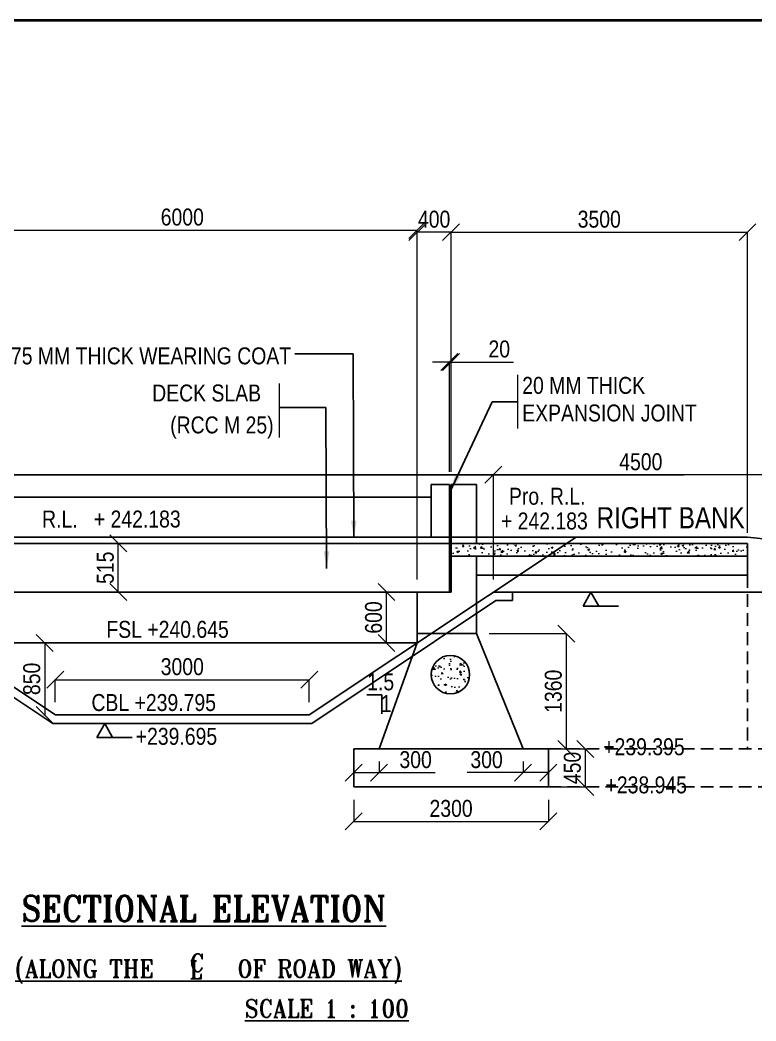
# Model space of a CAD drawing. Header units: millimetres. Extents: x 1141051 to 1203101, y -243934 to -204202.
# Drawn here: x 1156026 to 1164719, y -216017 to -204202 of the extents above; entities that cross this region are included whole.
import ezdxf
from ezdxf.enums import TextEntityAlignment as Align

# ---------------------------------------------------------------- set-up
doc = ezdxf.new("R2010")
doc.units = ezdxf.units.MM
doc.header["$LTSCALE"] = 300
doc.header["$MEASUREMENT"] = 0
doc.linetypes.add('DASHED', pattern=[0.75, 0.5, -0.25])
for name, color, linetype, lineweight in [('adding', 7, 'Continuous', 25), ('elevations', 7, 'Continuous', 25), ('MAIN', 7, 'Continuous', 25), ('text', 7, 'Continuous', 25)]:
    doc.layers.add(name, color=color, linetype=linetype, lineweight=lineweight)
doc.layers.add('steel', color=1, linetype='Continuous')
doc.styles.add('ARIAL NARROW', font='ARIALN.TTF', dxfattribs={"height": 250})
doc.styles.add('ROMANT', font='romant')
doc.styles.get("Standard").update_dxf_attribs({"font": 'ARIALN.TTF', "height": 200})
doc.dimstyles.new('ISO-25', dxfattribs={"dimtxt": 200, "dimasz": 200, "dimexe": 1.25, "dimexo": 150, "dimgap": 50, "dimtad": 1, "dimdec": 1, "dimdsep": 46, "dimtxsty": 'Standard', "dimblk": 'OBLIQUE', "dimcen": 2.5, "dimdle": 1.25, "dimclrd": 6, "dimclre": 5, "dimclrt": 1, "dimadec": 0, "dimazin": 0, "dimtfac": 1, "dimtdec": 1, "dimtmove": 0, "dimatfit": 3, "dimfxl": 1, "dimlwd": 15, "dimlwe": 13, "dimarcsym": 0})
doc.dimstyles.new('STANDARD$7', dxfattribs={"dimtxt": 2, "dimasz": 2, "dimexe": 1.25, "dimexo": 0.625, "dimtad": 1, "dimdec": 0, "dimlfac": 0.5, "dimdsep": 46, "dimtxsty": 'ARIAL NARROW', "dimcen": 2.5, "dimdle": 0.1, "dimse1": 1, "dimse2": 1, "dimadec": 0, "dimazin": 0, "dimtfac": 1, "dimtdec": 0, "dimtmove": 0, "dimatfit": 3, "dimfxl": 1, "dimtolj": 1, "dimtzin": 0, "dimarcsym": 0})

# ---------------------------------------------------------------- blocks, each defined once
blk = doc.blocks.new('_Oblique')
at = {"color": 0, "linetype": 'ByBlock', "lineweight": -2}
blk.add_line((-0.5, -0.5), (0.5, 0.5), dxfattribs=at)
blk = doc.blocks.new('*D6')
at = {"layer": 'Defpoints', "color": 0, "linetype": 'ByBlock', "transparency": 16777216}
for p in [(1159443, -211989), (1156443, -212404), (1159443, -212404)]:
    blk.add_point(p, dxfattribs=at)
at = {"layer": 'steel', "color": 6, "linetype": 'Continuous', "lineweight": 15, "transparency": 16777216}
blk.add_line((1156442, -211989), (1159444, -211989), dxfattribs=at)
at = {"layer": 'steel', "color": 5, "linetype": 'ByBlock', "lineweight": 13, "transparency": 16777216}
for p, q in [((1156443, -212254), (1156443, -211987)), ((1159443, -212254), (1159443, -211987))]:
    blk.add_line(p, q, dxfattribs=at)
at = {"layer": 'steel', "color": 6, "linetype": 'ByBlock', "lineweight": 15, "transparency": 16777216, "xscale": 200, "yscale": 200, "zscale": 200, "rotation": 180}
blk.add_blockref('_Oblique', (1156443, -211989), dxfattribs=at)
at = {"layer": 'steel', "color": 6, "linetype": 'ByBlock', "lineweight": 15, "transparency": 16777216, "xscale": 200, "yscale": 200, "zscale": 200}
blk.add_blockref('_Oblique', (1159443, -211989), dxfattribs=at)
at = {"layer": 'steel', "color": 1, "linetype": 'ByBlock', "lineweight": 35, "transparency": 16777216, "insert": (1157943, -211836), "char_height": 200, "attachment_point": 5}
blk.add_mtext('3000', dxfattribs=at)
blk = doc.blocks.new('*D7')
at = {"layer": 'Defpoints', "color": 0, "linetype": 'ByBlock', "transparency": 16777216}
for p in [(1156459, -211554), (1156318, -212404), (1156459, -212404)]:
    blk.add_point(p, dxfattribs=at)
at = {"layer": 'steel', "color": 5, "linetype": 'ByBlock', "lineweight": 13, "transparency": 16777216}
for p, q in [((1156309, -211554), (1156317, -211554)), ((1156309, -212404), (1156317, -212404))]:
    blk.add_line(p, q, dxfattribs=at)
at = {"layer": 'steel', "color": 6, "linetype": 'Continuous', "lineweight": 15, "transparency": 16777216}
blk.add_line((1156318, -211553), (1156318, -212406), dxfattribs=at)
at = {"layer": 'steel', "color": 6, "linetype": 'ByBlock', "lineweight": 15, "transparency": 16777216, "xscale": 200, "yscale": 200, "zscale": 200}
for p, rotation in [((1156318, -211554), 90), ((1156318, -212404), 270)]:
    blk.add_blockref('_Oblique', p, dxfattribs=dict(at, rotation=rotation))
at = {"layer": 'steel', "color": 1, "linetype": 'ByBlock', "lineweight": 35, "transparency": 16777216, "insert": (1156166, -211979), "char_height": 200, "attachment_point": 5, "rotation": 90}
blk.add_mtext('850', dxfattribs=at)
blk = doc.blocks.new('*D8')
at = {"layer": 'Defpoints', "color": 0, "linetype": 'ByBlock', "transparency": 16777216}
for p in [(1164619, -206706), (1161118, -209684), (1164619, -210404)]:
    blk.add_point(p, dxfattribs=at)
at = {"layer": 'steel', "color": 6, "linetype": 'Continuous', "lineweight": 15, "transparency": 16777216}
blk.add_line((1161117, -206706), (1164620, -206706), dxfattribs=at)
at = {"layer": 'steel', "color": 5, "linetype": 'ByBlock', "lineweight": 13, "transparency": 16777216}
for p, q in [((1161118, -209534), (1161118, -206705)), ((1164619, -210254), (1164619, -206705))]:
    blk.add_line(p, q, dxfattribs=at)
at = {"layer": 'steel', "color": 6, "linetype": 'ByBlock', "lineweight": 15, "transparency": 16777216, "xscale": 200, "yscale": 200, "zscale": 200, "rotation": 180}
blk.add_blockref('_Oblique', (1161118, -206706), dxfattribs=at)
at = {"layer": 'steel', "color": 6, "linetype": 'ByBlock', "lineweight": 15, "transparency": 16777216, "xscale": 200, "yscale": 200, "zscale": 200}
blk.add_blockref('_Oblique', (1164619, -206706), dxfattribs=at)
at = {"layer": 'steel', "color": 1, "linetype": 'ByBlock', "lineweight": 35, "transparency": 16777216, "insert": (1162868, -206554), "char_height": 200, "attachment_point": 5}
blk.add_mtext('3500', dxfattribs=at)
blk = doc.blocks.new('*D10')
at = {"layer": 'Defpoints', "color": 0, "linetype": 'ByBlock', "transparency": 16777216}
for p in [(1160355, -210954), (1160607, -210954), (1160718, -211554)]:
    blk.add_point(p, dxfattribs=at)
at = {"layer": 'steel', "color": 5, "linetype": 'ByBlock', "lineweight": 13, "transparency": 16777216}
for p, q in [((1160457, -210954), (1160354, -210954)), ((1160568, -211554), (1160354, -211554))]:
    blk.add_line(p, q, dxfattribs=at)
at = {"layer": 'steel', "color": 6, "linetype": 'Continuous', "lineweight": 15, "transparency": 16777216}
blk.add_line((1160355, -211556), (1160355, -210953), dxfattribs=at)
at = {"layer": 'steel', "color": 6, "linetype": 'ByBlock', "lineweight": 15, "transparency": 16777216, "xscale": 200, "yscale": 200, "zscale": 200}
for p, rotation in [((1160355, -210954), 90), ((1160355, -211554), 270)]:
    blk.add_blockref('_Oblique', p, dxfattribs=dict(at, rotation=rotation))
at = {"layer": 'steel', "color": 1, "linetype": 'ByBlock', "lineweight": 35, "transparency": 16777216, "insert": (1160203, -211254), "char_height": 200, "attachment_point": 5, "rotation": 90}
blk.add_mtext('600', dxfattribs=at)
blk = doc.blocks.new('*D12')
at = {"layer": 'Defpoints', "color": 0, "linetype": 'ByBlock', "transparency": 16777216}
for p in [(1160719, -206681), (1160719, -208492), (1155168, -210954)]:
    blk.add_point(p, dxfattribs=at)
at = {"layer": 'steel', "color": 6, "linetype": 'Continuous', "lineweight": 15, "transparency": 16777216}
blk.add_line((1155167, -206681), (1160720, -206681), dxfattribs=at)
at = {"layer": 'steel', "color": 5, "linetype": 'ByBlock', "lineweight": 13, "transparency": 16777216}
for p, q in [((1155168, -210804), (1155168, -206680)), ((1160719, -208342), (1160719, -206680))]:
    blk.add_line(p, q, dxfattribs=at)
at = {"layer": 'steel', "color": 6, "linetype": 'ByBlock', "lineweight": 15, "transparency": 16777216, "xscale": 200, "yscale": 200, "zscale": 200, "rotation": 180}
blk.add_blockref('_Oblique', (1155168, -206681), dxfattribs=at)
at = {"layer": 'steel', "color": 6, "linetype": 'ByBlock', "lineweight": 15, "transparency": 16777216, "xscale": 200, "yscale": 200, "zscale": 200}
blk.add_blockref('_Oblique', (1160719, -206681), dxfattribs=at)
at = {"layer": 'steel', "color": 1, "linetype": 'ByBlock', "lineweight": 35, "transparency": 16777216, "insert": (1157943, -206529), "char_height": 200, "attachment_point": 5}
blk.add_mtext('6000', dxfattribs=at)
blk = doc.blocks.new('*D13')
at = {"layer": 'Defpoints', "color": 0, "linetype": 'ByBlock', "transparency": 16777216}
for p in [(1160718, -206706), (1161118, -209684), (1160718, -210954)]:
    blk.add_point(p, dxfattribs=at)
at = {"layer": 'steel', "color": 6, "linetype": 'Continuous', "lineweight": 15, "transparency": 16777216}
blk.add_line((1161119, -206706), (1160717, -206706), dxfattribs=at)
at = {"layer": 'steel', "color": 5, "linetype": 'ByBlock', "lineweight": 13, "transparency": 16777216}
for p, q in [((1160718, -210804), (1160718, -206705)), ((1161118, -209534), (1161118, -206705))]:
    blk.add_line(p, q, dxfattribs=at)
at = {"layer": 'steel', "color": 6, "linetype": 'ByBlock', "lineweight": 15, "transparency": 16777216, "xscale": 200, "yscale": 200, "zscale": 200, "rotation": 180}
blk.add_blockref('_Oblique', (1160718, -206706), dxfattribs=at)
at = {"layer": 'steel', "color": 6, "linetype": 'ByBlock', "lineweight": 15, "transparency": 16777216, "xscale": 200, "yscale": 200, "zscale": 200}
blk.add_blockref('_Oblique', (1161118, -206706), dxfattribs=at)
at = {"layer": 'steel', "color": 1, "linetype": 'ByBlock', "lineweight": 35, "transparency": 16777216, "insert": (1160918, -206554), "char_height": 200, "attachment_point": 5}
blk.add_mtext('400', dxfattribs=at)
blk = doc.blocks.new('*D15')
at = {"layer": 'Defpoints', "color": 0, "linetype": 'ByBlock', "transparency": 16777216}
for p in [(1161618, -209569), (1161618, -210954), (1166118, -210954)]:
    blk.add_point(p, dxfattribs=at)
at = {"layer": 'MAIN', "color": 6, "linetype": 'Continuous', "lineweight": 15, "transparency": 16777216}
blk.add_line((1166119, -209569), (1161617, -209569), dxfattribs=at)
at = {"layer": 'MAIN', "color": 5, "linetype": 'ByBlock', "lineweight": 13, "transparency": 16777216}
for p, q in [((1161618, -210804), (1161618, -209568)), ((1166118, -210804), (1166118, -209568))]:
    blk.add_line(p, q, dxfattribs=at)
at = {"layer": 'MAIN', "color": 6, "linetype": 'ByBlock', "lineweight": 15, "transparency": 16777216, "xscale": 200, "yscale": 200, "zscale": 200, "rotation": 180}
blk.add_blockref('_Oblique', (1161618, -209569), dxfattribs=at)
at = {"layer": 'MAIN', "color": 6, "linetype": 'ByBlock', "lineweight": 15, "transparency": 16777216, "xscale": 200, "yscale": 200, "zscale": 200}
blk.add_blockref('_Oblique', (1166118, -209569), dxfattribs=at)
at = {"layer": 'MAIN', "color": 1, "linetype": 'ByBlock', "transparency": 16777216, "insert": (1163359, -209417), "char_height": 200, "attachment_point": 5}
blk.add_mtext('4500', dxfattribs=at)
blk = doc.blocks.new('*D16')
at = {"layer": 'Defpoints', "color": 0, "linetype": 'ByBlock', "transparency": 16777216}
for p in [(1157187, -210379), (1157232, -210379), (1157232, -210954)]:
    blk.add_point(p, dxfattribs=at)
at = {"layer": 'MAIN', "color": 5, "linetype": 'ByBlock', "lineweight": 13, "transparency": 16777216}
for p, q in [((1157082, -210379), (1157186, -210379)), ((1157082, -210954), (1157186, -210954))]:
    blk.add_line(p, q, dxfattribs=at)
at = {"layer": 'MAIN', "color": 6, "linetype": 'Continuous', "lineweight": 15, "transparency": 16777216}
blk.add_line((1157187, -210956), (1157187, -210378), dxfattribs=at)
at = {"layer": 'MAIN', "color": 6, "linetype": 'ByBlock', "lineweight": 15, "transparency": 16777216, "xscale": 200, "yscale": 200, "zscale": 200}
for p, rotation in [((1157187, -210379), 90), ((1157187, -210954), 270)]:
    blk.add_blockref('_Oblique', p, dxfattribs=dict(at, rotation=rotation))
at = {"layer": 'MAIN', "color": 1, "linetype": 'ByBlock', "transparency": 16777216, "insert": (1157035, -210667), "char_height": 200, "attachment_point": 5, "rotation": 90}
blk.add_mtext('515', dxfattribs=at)
blk = doc.blocks.new('*D37')
at = {"layer": 'Defpoints', "color": 0, "linetype": 'ByBlock', "transparency": 16777216}
for p in [(1159968, -213255), (1162268, -213255), (1162268, -213661)]:
    blk.add_point(p, dxfattribs=at)
at = {"layer": 'MAIN', "color": 5, "linetype": 'ByBlock', "lineweight": 13, "transparency": 16777216}
for p, q in [((1159968, -213405), (1159968, -213662)), ((1162268, -213405), (1162268, -213662))]:
    blk.add_line(p, q, dxfattribs=at)
at = {"layer": 'MAIN', "color": 6, "linetype": 'Continuous', "lineweight": 15, "transparency": 16777216}
blk.add_line((1159967, -213661), (1162269, -213661), dxfattribs=at)
at = {"layer": 'MAIN', "color": 6, "linetype": 'ByBlock', "lineweight": 15, "transparency": 16777216, "xscale": 200, "yscale": 200, "zscale": 200, "rotation": 180}
blk.add_blockref('_Oblique', (1159968, -213661), dxfattribs=at)
at = {"layer": 'MAIN', "color": 6, "linetype": 'ByBlock', "lineweight": 15, "transparency": 16777216, "xscale": 200, "yscale": 200, "zscale": 200}
blk.add_blockref('_Oblique', (1162268, -213661), dxfattribs=at)
at = {"layer": 'MAIN', "color": 1, "linetype": 'ByBlock', "transparency": 16777216, "insert": (1161118, -213509), "char_height": 200, "attachment_point": 5}
blk.add_mtext('2300', dxfattribs=at)
blk = doc.blocks.new('*D26')
at = {"layer": 'Defpoints', "color": 0, "linetype": 'ByBlock', "transparency": 16777216}
for p in [(1162268, -212805), (1162268, -213255), (1162703, -213255)]:
    blk.add_point(p, dxfattribs=at)
at = {"layer": 'MAIN', "color": 5, "linetype": 'ByBlock', "lineweight": 13, "transparency": 16777216}
for p, q in [((1162418, -212805), (1162704, -212805)), ((1162418, -213255), (1162704, -213255))]:
    blk.add_line(p, q, dxfattribs=at)
at = {"layer": 'MAIN', "color": 6, "linetype": 'Continuous', "lineweight": 15, "transparency": 16777216}
blk.add_line((1162703, -212804), (1162703, -213256), dxfattribs=at)
at = {"layer": 'MAIN', "color": 6, "linetype": 'ByBlock', "lineweight": 15, "transparency": 16777216, "xscale": 200, "yscale": 200, "zscale": 200}
for p, rotation in [((1162703, -212805), 90), ((1162703, -213255), 270)]:
    blk.add_blockref('_Oblique', p, dxfattribs=dict(at, rotation=rotation))
at = {"layer": 'MAIN', "color": 1, "linetype": 'ByBlock', "transparency": 16777216, "insert": (1162551, -213030), "char_height": 200, "attachment_point": 5, "rotation": 90}
blk.add_mtext('450', dxfattribs=at)
blk = doc.blocks.new('*D27')
at = {"layer": 'Defpoints', "color": 0, "linetype": 'ByBlock', "transparency": 16777216}
for p in [(1161968, -212805), (1162268, -212805), (1161968, -213085)]:
    blk.add_point(p, dxfattribs=at)
at = {"layer": 'MAIN', "color": 5, "linetype": 'ByBlock', "lineweight": 13, "transparency": 16777216}
for p, q in [((1161968, -212955), (1161968, -213087)), ((1162268, -212955), (1162268, -213087))]:
    blk.add_line(p, q, dxfattribs=at)
at = {"layer": 'MAIN', "color": 6, "linetype": 'Continuous', "lineweight": 15, "transparency": 16777216}
for p, q in [((1161968, -213085), (1161306, -213085)), ((1162269, -213085), (1161968, -213085))]:
    blk.add_line(p, q, dxfattribs=at)
at = {"layer": 'MAIN', "color": 6, "linetype": 'ByBlock', "lineweight": 15, "transparency": 16777216, "xscale": 200, "yscale": 200, "zscale": 200, "rotation": 180}
blk.add_blockref('_Oblique', (1161968, -213085), dxfattribs=at)
at = {"layer": 'MAIN', "color": 6, "linetype": 'ByBlock', "lineweight": 15, "transparency": 16777216, "xscale": 200, "yscale": 200, "zscale": 200}
blk.add_blockref('_Oblique', (1162268, -213085), dxfattribs=at)
at = {"layer": 'MAIN', "color": 1, "linetype": 'ByBlock', "transparency": 16777216, "insert": (1161537, -212933), "char_height": 200, "attachment_point": 5}
blk.add_mtext('300', dxfattribs=at)
blk = doc.blocks.new('*D38')
at = {"layer": 'Defpoints', "color": 0, "linetype": 'ByBlock', "transparency": 16777216}
for p in [(1159968, -212805), (1160268, -212805), (1160268, -213085)]:
    blk.add_point(p, dxfattribs=at)
at = {"layer": 'MAIN', "color": 5, "linetype": 'ByBlock', "lineweight": 13, "transparency": 16777216}
for p, q in [((1159968, -212955), (1159968, -213087)), ((1160268, -212955), (1160268, -213087))]:
    blk.add_line(p, q, dxfattribs=at)
at = {"layer": 'MAIN', "color": 6, "linetype": 'Continuous', "lineweight": 15, "transparency": 16777216}
for p, q in [((1159967, -213085), (1160268, -213085)), ((1160268, -213085), (1160930, -213085))]:
    blk.add_line(p, q, dxfattribs=at)
at = {"layer": 'MAIN', "color": 6, "linetype": 'ByBlock', "lineweight": 15, "transparency": 16777216, "xscale": 200, "yscale": 200, "zscale": 200, "rotation": 180}
blk.add_blockref('_Oblique', (1159968, -213085), dxfattribs=at)
at = {"layer": 'MAIN', "color": 6, "linetype": 'ByBlock', "lineweight": 15, "transparency": 16777216, "xscale": 200, "yscale": 200, "zscale": 200}
blk.add_blockref('_Oblique', (1160268, -213085), dxfattribs=at)
at = {"layer": 'MAIN', "color": 1, "linetype": 'ByBlock', "transparency": 16777216, "insert": (1160699, -212933), "char_height": 200, "attachment_point": 5}
blk.add_mtext('300', dxfattribs=at)
blk = doc.blocks.new('*D36')
at = {"layer": 'adding', "color": 6, "linetype": 'Continuous', "lineweight": 15, "transparency": 16777216}
for p, q in [((1161098, -208239), (1160898, -208239)), ((1161098, -208239), (1161118, -208239)), ((1161118, -208239), (1161855, -208239))]:
    blk.add_line(p, q, dxfattribs=at)
at = {"layer": 'adding', "color": 5, "linetype": 'ByBlock', "lineweight": 13, "transparency": 16777216}
for p, q in [((1161098, -209534), (1161098, -208237)), ((1161118, -209534), (1161118, -208237))]:
    blk.add_line(p, q, dxfattribs=at)
at = {"layer": 'Defpoints', "color": 0, "linetype": 'ByBlock', "transparency": 16777216}
for p in [(1161118, -208239), (1161098, -209684), (1161118, -209684)]:
    blk.add_point(p, dxfattribs=at)
at = {"layer": 'adding', "color": 6, "linetype": 'ByBlock', "lineweight": 15, "transparency": 16777216, "xscale": 200, "yscale": 200, "zscale": 200}
blk.add_blockref('_Oblique', (1161098, -208239), dxfattribs=at)
at = {"layer": 'adding', "color": 6, "linetype": 'ByBlock', "lineweight": 15, "transparency": 16777216, "xscale": 200, "yscale": 200, "zscale": 200, "rotation": 180}
blk.add_blockref('_Oblique', (1161118, -208239), dxfattribs=at)
at = {"layer": 'adding', "color": 1, "linetype": 'ByBlock', "transparency": 16777216, "insert": (1161687, -208086), "char_height": 200, "attachment_point": 5}
blk.add_mtext('20', dxfattribs=at)
blk = doc.blocks.new('*D47')
at = {"layer": 'Defpoints', "color": 0, "linetype": 'ByBlock', "transparency": 16777216}
for p in [(1161419, -211445), (1162268, -212805), (1162478, -212805)]:
    blk.add_point(p, dxfattribs=at)
at = {"layer": 'text', "color": 5, "linetype": 'ByBlock', "lineweight": 13, "transparency": 16777216}
for p, q in [((1161569, -211445), (1162479, -211445)), ((1162418, -212805), (1162479, -212805))]:
    blk.add_line(p, q, dxfattribs=at)
at = {"layer": 'text', "color": 6, "linetype": 'Continuous', "lineweight": 15, "transparency": 16777216}
blk.add_line((1162478, -211444), (1162478, -212806), dxfattribs=at)
at = {"layer": 'text', "color": 6, "linetype": 'ByBlock', "lineweight": 15, "transparency": 16777216, "xscale": 200, "yscale": 200, "zscale": 200}
for p, rotation in [((1162478, -211445), 90), ((1162478, -212805), 270)]:
    blk.add_blockref('_Oblique', p, dxfattribs=dict(at, rotation=rotation))
at = {"layer": 'text', "color": 1, "linetype": 'ByBlock', "transparency": 16777216, "insert": (1162326, -212125), "char_height": 200, "attachment_point": 5, "rotation": 90}
blk.add_mtext('1360', dxfattribs=at)

msp = doc.modelspace()

# ---------------------------------------------------------------- hatches: boundary and pattern name
at = {"layer": 'MAIN', "lineweight": 9}
h = msp.add_hatch(dxfattribs=at)
h.set_pattern_fill('AR-CONC', color=0, scale=30, style=0)
h.set_pattern_definition([(50, (838500.67, -91595.85), (215.178055, -18.82564), [22.5, -247.5]), (355, (838500.67, -91595.85), (-41.6254, 225.65764), [18, -198]), (100.4514, (838518.6, -91597.42), (173.55281, 206.83186), [19.12206, -210.34263]), (46.1842, (838500.67, -91535.85), (320.17231, -49.6557), [33.75, -371.25]), (96.6356, (838527.35, -91540), (280.3988, 292.23536), [28.6831, -315.5139]), (351.1842, (838500.67, -91535.85), (280.39858, 292.23558), [27, -297]), (21, (838530.67, -91550.85), (179.07212, -120.78567), [22.5, -247.5]), (326, (838530.67, -91550.85), (72.9946, 217.54501), [18, -198]), (71.4514, (838545.6, -91560.92), (252.06679, 96.75915), [19.12206, -210.34263]), (37.5, (838500.67, -91595.85), (3.647957, 99.868156), [0, -195.6, 0, -201, 0, -198.75]), (7.5, (838500.67, -91595.85), (78.92086, 118.323514), [0, -114.6, 0, -191.1, 0, -75.75]), (327.5, (838433.77, -91595.85), (160.14673, -6.766462), [0, -75, 0, -234, 0, -310.5]), (317.5, (838403.77, -91595.85), (174.95585, 30.031495), [0, -97.5, 0, -155.4, 0, -220.5])])
h.paths.add_polyline_path([(1164618.21, -210379.37), (1161417.84, -210379.37), (1161417.84, -210529.37), (1164618.21, -210529.37)])
h.paths.add_polyline_path([(1161417.84, -210379.37), (1161117.84, -210379.37), (1161117.84, -210404.37), (1161117.84, -210529.37), (1161417.84, -210529.37)])
h = msp.add_hatch(dxfattribs=at)
h.set_pattern_fill('AR-CONC', color=0, scale=30, style=0)
h.set_pattern_definition([(130, (1715289.76, -313955.96), (-215.178055, -18.82564), [22.5, -247.5]), (185, (1715289.76, -313955.96), (41.6254, 225.65764), [18, -198]), (79.5486, (1715271.83, -313957.53), (-173.552815, 206.83186), [19.12206, -210.34263]), (133.8158, (1715289.76, -313895.96), (-320.17231, -49.6557), [33.75, -371.25]), (83.3644, (1715263.08, -313900.1), (-280.39881, 292.23536), [28.68309, -315.5139]), (188.8158, (1715289.76, -313895.96), (-280.39858, 292.23558), [27, -297]), (159, (1715259.76, -313910.96), (-179.072116, -120.785667), [22.5, -247.5]), (214, (1715259.76, -313910.96), (-72.9946, 217.54501), [18, -198]), (108.5486, (1715244.84, -313921.03), (-252.06679, 96.75915), [19.12206, -210.34263]), (142.5, (1715289.76, -313955.964), (-3.647957, 99.868156), [0, -195.6, 0, -201, 0, -198.75]), (172.5, (1715289.76, -313955.96), (-78.920861, 118.323514), [0, -114.6, 0, -191.1, 0, -75.75]), (212.5, (1715356.66, -313955.964), (-160.146731, -6.766462), [0, -75, 0, -234, 0, -310.5]), (222.5, (1715386.66, -313955.96), (-174.95585, 30.031495), [0, -97.5, 0, -155.4, 0, -220.5])])
edge = h.paths.add_edge_path()
edge.add_arc((1161110.49, -211929.09), 226.79, 0, 360)

# ---------------------------------------------------------------- linework, layer by layer
at = {"layer": 'adding', "color": 0, "linetype": 'ByBlock'}
msp.add_line((1161618.06, -210954.37), (1166118.07, -210954.37), dxfattribs=at)
at = {"layer": 'elevations', "color": 0, "linetype": 'ByBlock'}
for p, q in [((1162676.42, -211119.54), (1162770.1, -210954.37)), ((1162770.1, -210954.37), (1162863.77, -211119.54)), ((1162863.77, -211119.54), (1162676.42, -211119.54)), ((1162863.77, -211119.54), (1163094.02, -211119.54)), ((1156933.05, -212669.54), (1157026.72, -212504.37)), ((1157026.72, -212504.37), (1157120.4, -212669.54)), ((1157120.4, -212669.54), (1156933.05, -212669.54)), ((1157120.4, -212669.54), (1157350.65, -212669.54))]:
    msp.add_line(p, q, dxfattribs=at)
at = {"layer": 'MAIN', "color": 0, "lineweight": 40}
msp.add_line((1141051.09, -204201.98), (1202357.14, -204201.98), dxfattribs=at)
at = {"layer": 'MAIN', "color": 0, "lineweight": 9}
for p, q in [((1161901.54, -208390.66), (1161901.54, -209024.63)), ((1159086.86, -208494.1), (1159086.86, -209128.07)), ((1161358.51, -209684.37), (1161418.51, -209684.37))]:
    msp.add_line(p, q, dxfattribs=at)
at = {"layer": 'MAIN', "color": 0, "linetype": 'ByBlock'}
for p, q in [((1160882.71, -209684.37), (1161097.71, -209684.37)), ((1160882.71, -210304.37), (1160882.71, -209684.37)), ((1160883.08, -209684.37), (1161098.08, -209684.37)), ((1161098.08, -210304.37), (1161098.08, -209684.37)), ((1161118.11, -209684.37), (1161418.51, -209684.37)), ((1161118.11, -209684.37), (1161418.28, -209684.37)), ((1161118.11, -210404.37), (1161118.11, -209684.37)), ((1161177.88, -209684.37), (1161358.28, -209684.37)), ((1161178.11, -209684.37), (1161358.51, -209684.37)), ((1161418.51, -210379.37), (1161418.51, -209684.37)), ((1157943.51, -210304.37), (1151868.03, -210304.37)), ((1156445.28, -212404.37), (1153292.07, -210304.37)), ((1157943.51, -210304.37), (1164618.88, -210304.37)), ((1159440.84, -212404.37), (1162594.05, -210304.37)), ((1161098.08, -210954.37), (1161098.08, -210284.37)), ((1161118.11, -210954.37), (1161118.11, -210284.37)), ((1166908.04, -210559.37), (1164618.88, -210304.37)), ((1157943.51, -210379.37), (1154768.28, -210379.37)), ((1157943.51, -210379.37), (1161118.11, -210379.37)), ((1161118.11, -210379.37), (1164618.21, -210379.37)), ((1161118.48, -210379.37), (1164618.88, -210379.37)), ((1161418.51, -210379.37), (1161418.51, -210374.37)), ((1164618.21, -210379.37), (1164618.21, -210754.37)), ((1161117.84, -210529.37), (1164618.21, -210529.37)), ((1161418.51, -211444.75), (1161418.51, -210529.37)), ((1161417.84, -210754.37), (1164618.21, -210754.37)), ((1157943.51, -210954.37), (1154768.28, -210954.37)), ((1157943.51, -210954.37), (1161118.11, -210954.37)), ((1160718.06, -210954.37), (1160718.06, -211554.37)), ((1161618.06, -210954.37), (1161843.06, -210954.37)), ((1161843.06, -210954.37), (1161843.06, -211054.37)), ((1156412.66, -212504.28), (1154237.78, -211054.37)), ((1159473.46, -212504.28), (1161648.34, -211054.37)), ((1161843.06, -211054.37), (1161648.34, -211054.37)), ((1161418.51, -211444.4), (1160718.51, -211444.4)), ((1161968.06, -212804.75), (1161418.51, -211444.75)), ((1157943.06, -211554.37), (1155168.12, -211554.37)), ((1157943.06, -211554.37), (1156443.06, -211554.37)), ((1157943.06, -211554.37), (1160718.06, -211554.37)), ((1160718.06, -211553.75), (1160268.06, -212804.75)), ((1157943.06, -212404.37), (1156443.06, -212404.37)), ((1157943.06, -212404.37), (1159440.84, -212404.37)), ((1156414.66, -212504.37), (1157943.06, -212504.37)), ((1159473.19, -212504.37), (1157943.06, -212504.37)), ((1159968.06, -212804.75), (1159968.06, -213254.75)), ((1160268.06, -212804.75), (1159968.06, -212804.75)), ((1162268.06, -212804.75), (1160268.06, -212804.75)), ((1162268.06, -212804.75), (1162268.06, -213254.75)), ((1159968.06, -213254.75), (1162268.06, -213254.75))]:
    msp.add_line(p, q, dxfattribs=at)
msp.add_lwpolyline([(1155003.88, -209834.37), (1160882.71, -209834.37), (1160882.71, -210304.37), (1155003.88, -210304.37)], close=True, dxfattribs=at)
msp.add_circle((1161110.49, -211929.09), 226.79, dxfattribs=at)
at = {"layer": 'MAIN', "color": 0, "lineweight": 9}
msp.add_arc((1159968.56, -213254.25), 0.5, 180, 270, dxfattribs=at)
at = {"layer": 'text', "color": 0, "linetype": 'ByBlock'}
for p, q in [((1163868.06, -209568.91), (1149235.84, -209568.91)), ((1160123.35, -212166.54), (1160298.28, -212166.54)), ((1160298.28, -212166.54), (1160298.28, -212389.63))]:
    msp.add_line(p, q, dxfattribs=at)
at = {"layer": 'text', "color": 0, "linetype": 'DASHED'}
for p, q in [((1164618.21, -210754.37), (1164618.21, -212804.75)), ((1162268.06, -212804.75), (1165147.77, -212804.75)), ((1162268.06, -213254.75), (1165147.77, -213254.75))]:
    msp.add_line(p, q, dxfattribs=at)

# ---------------------------------------------------------------- texts
at = {"color": 0, "style": 'ROMANT', "width": 0.9}
for s, height, p in [('%%USECTIONAL ELEVATION', 300, (1158197.67, -214838.95)), ('%%U(ALONG THE      OF ROAD WAY)', 210, (1158253.66, -215504.42)), (' C', 210, (1158053.83, -215434.88)), ('L', 210, (1158102.42, -215518.42)), ('%%uSCALE 1 : 100', 210, (1159650.73, -215974.85))]:
    msp.add_text(s, height=height, dxfattribs=at).set_placement(p, align=Align.CENTER)
at = {"layer": 'elevations', "color": 0, "linetype": 'ByBlock', "style": 'ARIAL NARROW'}
for s, p in [('75 MM THICK WEARING COAT', (1155919.23, -208266.25)), (' DECK SLAB ', (1157524.24, -208704.41)), (' (RCC M 25)', (1157736.61, -209081.51)), ('Pro. R.L. ', (1161801.44, -209923)), ('R.L.   + 242.183', (1156287.21, -210192.09)), ('  + 242.183', (1161579.47, -210214.75))]:
    msp.add_text(s, height=200, dxfattribs=at).set_placement(p)
at = {"layer": 'elevations', "color": 0, "linetype": 'ByBlock', "char_height": 200, "attachment_point": 4, "style": 'ARIAL NARROW'}
for s, insert in [('20 MM THICK ', (1161958.39, -208516.13)), ('EXPANSION JOINT', (1161958.39, -208842.07)), ('CBL +239.795', (1156870.15, -212259.52)), ('  +239.695', (1157265.65, -212658.57)), (' +239.395', (1162851.46, -212781.47)), (' +238.945', (1162878.34, -213231.3))]:
    msp.add_mtext(s, dxfattribs=dict(at, insert=insert))
at = {"layer": 'elevations', "color": 0, "linetype": 'ByBlock', "insert": (1157046.41, -211294.21), "char_height": 200, "width": 2930.8252, "attachment_point": 1, "style": 'ARIAL NARROW'}
msp.add_mtext('FSL +240.645', dxfattribs=at)
at = {"layer": 'MAIN', "color": 0, "linetype": 'ByBlock', "style": 'ARIAL NARROW'}
msp.add_text('RIGHT BANK', height=250, dxfattribs=at).set_placement((1162836.57, -210202.4))
at = {"layer": 'text', "color": 0, "linetype": 'ByBlock', "char_height": 200, "width": 100.4909, "attachment_point": 1}
for s, insert in [('1.5', (1160127.07, -211913.71)), ('1', (1160287.11, -212170.26))]:
    msp.add_mtext(s, dxfattribs=dict(at, insert=insert))

# ---------------------------------------------------------------- dimensions: what is measured, and where the dimension line sits
at = {"layer": 'adding', "color": 0, "linetype": 'ByBlock'}
dim = msp.add_aligned_dim(p1=(1161098.08, -209684.37), p2=(1161118.11, -209684.37), distance=1445.77, dimstyle='ISO-25', dxfattribs=at)
dim.commit()
dim.dimension.update_dxf_attribs({"geometry": '*D36', "text_midpoint": (1161686.66, -208086.48)})
at = {"layer": 'MAIN', "color": 0, "linetype": 'ByBlock'}
dim = msp.add_linear_dim(base=(1161618.06, -209568.91), p1=(1166118.07, -210954.37), p2=(1161618.06, -210954.37), dimstyle='ISO-25', dxfattribs=at)
dim.commit()
dim.dimension.update_dxf_attribs({"geometry": '*D15', "text_midpoint": (1163358.91, -209568.91), "dimtype": 160})
dim = msp.add_linear_dim(base=(1157187.48, -210379.37), p1=(1157232.36, -210954.37), p2=(1157232.36, -210379.37), angle=90, text='515', dimstyle='ISO-25', dxfattribs=at)
dim.commit()
dim.dimension.update_dxf_attribs({"geometry": '*D16', "text_midpoint": (1157035.37, -210666.87)})
dim = msp.add_linear_dim(base=(1162702.93, -213254.75), p1=(1162268.06, -212804.75), p2=(1162268.06, -213254.75), angle=90, dimstyle='ISO-25', dxfattribs=at)
dim.commit()
dim.dimension.update_dxf_attribs({"geometry": '*D26', "text_midpoint": (1162702.93, -213029.75), "dimtype": 160})
for base, p1, p2, picture, middle in [((1160268.06, -213085.31), (1159968.06, -212804.75), (1160268.06, -212804.75), '*D38', (1160698.96, -212933.19)), ((1161968.06, -213085.31), (1162268.06, -212804.75), (1161968.06, -212804.75), '*D27', (1161537.16, -212933.19)), ((1162268.06, -213661.14), (1159968.06, -213254.75), (1162268.06, -213254.75), '*D37', (1161118.06, -213509.02))]:
    dim = msp.add_linear_dim(base=base, p1=p1, p2=p2, dimstyle='ISO-25', dxfattribs=at)
    dim.commit()
    dim.dimension.update_dxf_attribs({"geometry": picture, "text_midpoint": middle})
at = {"layer": 'steel', "color": 0, "linetype": 'ByBlock', "lineweight": 35}
for base, p1, p2, text, picture, middle in [((1160718.51, -206681.03), (1155168.06, -210954.37), (1160718.51, -208492.41), '6000', '*D12', (1157943.28, -206528.91)), ((1164618.66, -206706.03), (1161118.11, -209684.37), (1164618.66, -210404.37), '3500', '*D8', (1162868.38, -206553.91))]:
    dim = msp.add_linear_dim(base=base, p1=p1, p2=p2, text=text, dimstyle='ISO-25', dxfattribs=at)
    dim.commit()
    dim.dimension.update_dxf_attribs({"geometry": picture, "text_midpoint": middle})
dim = msp.add_linear_dim(base=(1160718.0601, -206706.0273), p1=(1161118.1079, -209684.3655), p2=(1160718.0601, -210954.3655), angle=180, dimstyle='ISO-25', dxfattribs=at)
dim.commit()
dim.dimension.update_dxf_attribs({"geometry": '*D13', "text_midpoint": (1160918.084, -206706.0273), "dimtype": 160})
for base, p1, p2, picture, middle in [((1160354.81, -210954.37), (1160718.06, -211554.37), (1160606.7, -210954.37), '*D10', (1160202.69, -211254.37)), ((1156318.22, -212404.37), (1156458.92, -211554.37), (1156458.92, -212404.37), '*D7', (1156166.11, -211979.37))]:
    dim = msp.add_linear_dim(base=base, p1=p1, p2=p2, angle=90, dimstyle='ISO-25', dxfattribs=at)
    dim.commit()
    dim.dimension.update_dxf_attribs({"geometry": picture, "text_midpoint": middle})
dim = msp.add_linear_dim(base=(1159443.06, -211988.52), p1=(1156443.06, -212404.37), p2=(1159443.06, -212404.37), dimstyle='ISO-25', dxfattribs=at)
dim.commit()
dim.dimension.update_dxf_attribs({"geometry": '*D6', "text_midpoint": (1157943.06, -211988.52), "dimtype": 160})
at = {"layer": 'text', "color": 0, "linetype": 'ByBlock'}
dim = msp.add_linear_dim(base=(1162477.76, -212804.75), p1=(1161418.51, -211444.75), p2=(1162268.06, -212804.75), angle=90, dimstyle='ISO-25', dxfattribs=at)
dim.commit()
dim.dimension.update_dxf_attribs({"geometry": '*D47', "text_midpoint": (1162325.65, -212124.75)})

# ---------------------------------------------------------------- leaders
at = {"layer": 'MAIN', "color": 0, "lineweight": 9}
for points in [[(1159969.54, -210312.99), (1159961.18, -208142.45), (1159270.96, -208142.45)], [(1161108.97, -209765.49), (1161603.01, -208709.85), (1161901.54, -208707.64)], [(1159648.14, -210675.03), (1159639.78, -208776.76), (1159086.86, -208776.76)]]:
    msp.add_leader(points, dimstyle='STANDARD$7', override={"dimtxt": 200, "dimasz": 200, "dimexe": 0.18, "dimexo": 0.0625, "dimgap": 0.09, "dimtad": 0, "dimtoh": 1, "dimlfac": 1, "dimzin": 0, "dimcen": 0.09, "dimtdec": 4, "dimtofl": 0}, dxfattribs=at)

doc.saveas('drawing.dxf')
